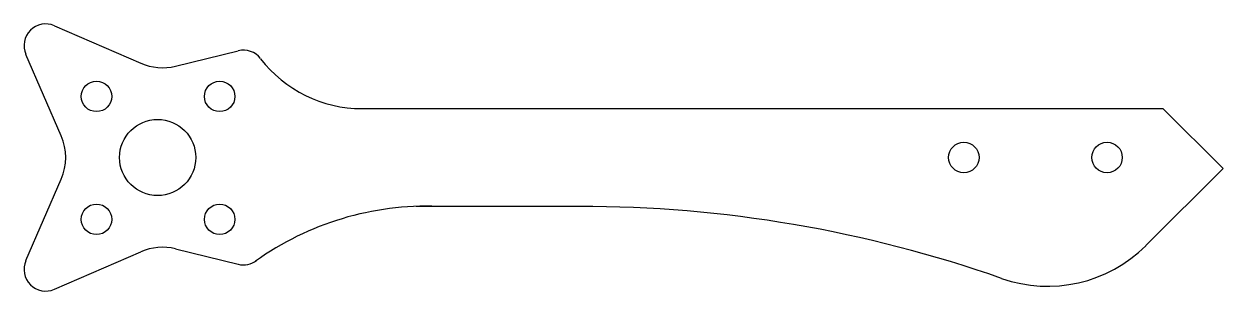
# Model space of a CAD drawing. Header units: millimetres. Extents: x -100 to 11, y -12 to 12.
import ezdxf

# ---------------------------------------------------------------- set-up
doc = ezdxf.new("R2010")
doc.units = ezdxf.units.MM
doc.layers.get('0').update_dxf_attribs({"lineweight": 25, "true_color": 0xffffff})

msp = doc.modelspace()

# ---------------------------------------------------------------- linework, layer by layer
for p, q in [((-96.74, 12.12), (-88.79, 8.67)), ((-96.11, 1.99), (-99.37, 9.49)), ((-85.61, 8.4), (-79.85, 9.82)), ((-68.48, 4.5), (5.14, 4.5)), ((-13.16, 4.5), (-4.86, 4.5)), ((10.66, -1.02), (5.14, 4.5)), ((10.66, -1.02), (3.56, -8.11)), ((-99.37, -9.49), (-96.11, -1.99)), ((-48.48, -4.5), (-63.48, -4.5)), ((-96.74, -12.12), (-88.79, -8.67)), ((-85.61, -8.4), (-79.85, -9.82))]:
    msp.add_line(p, q)
at = {"color": 7, "linetype": 'Continuous', "lineweight": 25, "true_color": 0xffffff}
for centre in [(-92.87, 5.62), (-81.55, 5.62), (-92.87, -5.69), (-81.55, -5.69)]:
    msp.add_circle(centre, 1.4, dxfattribs=at)
for centre, radius in [((-87.25, 0), 3.5), ((-13.16, 0), 1.4), ((0, 0), 1.4)]:
    msp.add_circle(centre, radius)
for centre, radius, start, end in [((-97.53, 10.29), 2, 66.524, 203.476), ((-79.37, 7.88), 2, 37.4532, 103.807), ((-68.48, 16.22), 11.72, 217.4532, 270), ((-86.8, 13.26), 5, 246.524, 283.807), ((-100.7, 0), 5, 336.524, 23.476), ((-62.48, -31.63), 27.15, 87.8889, 125.5622), ((-48.48, -121.42), 116.92, 70.6238, 90), ((-86.8, -13.26), 5, 76.193, 113.476), ((-5.46, 0.91), 12.76, 250.6238, 315), ((-97.53, -10.29), 2, 156.524, 293.476), ((-79.37, -7.88), 2, 256.193, 307.3836)]:
    msp.add_arc(centre, radius, start, end)

doc.saveas('drawing.dxf')
